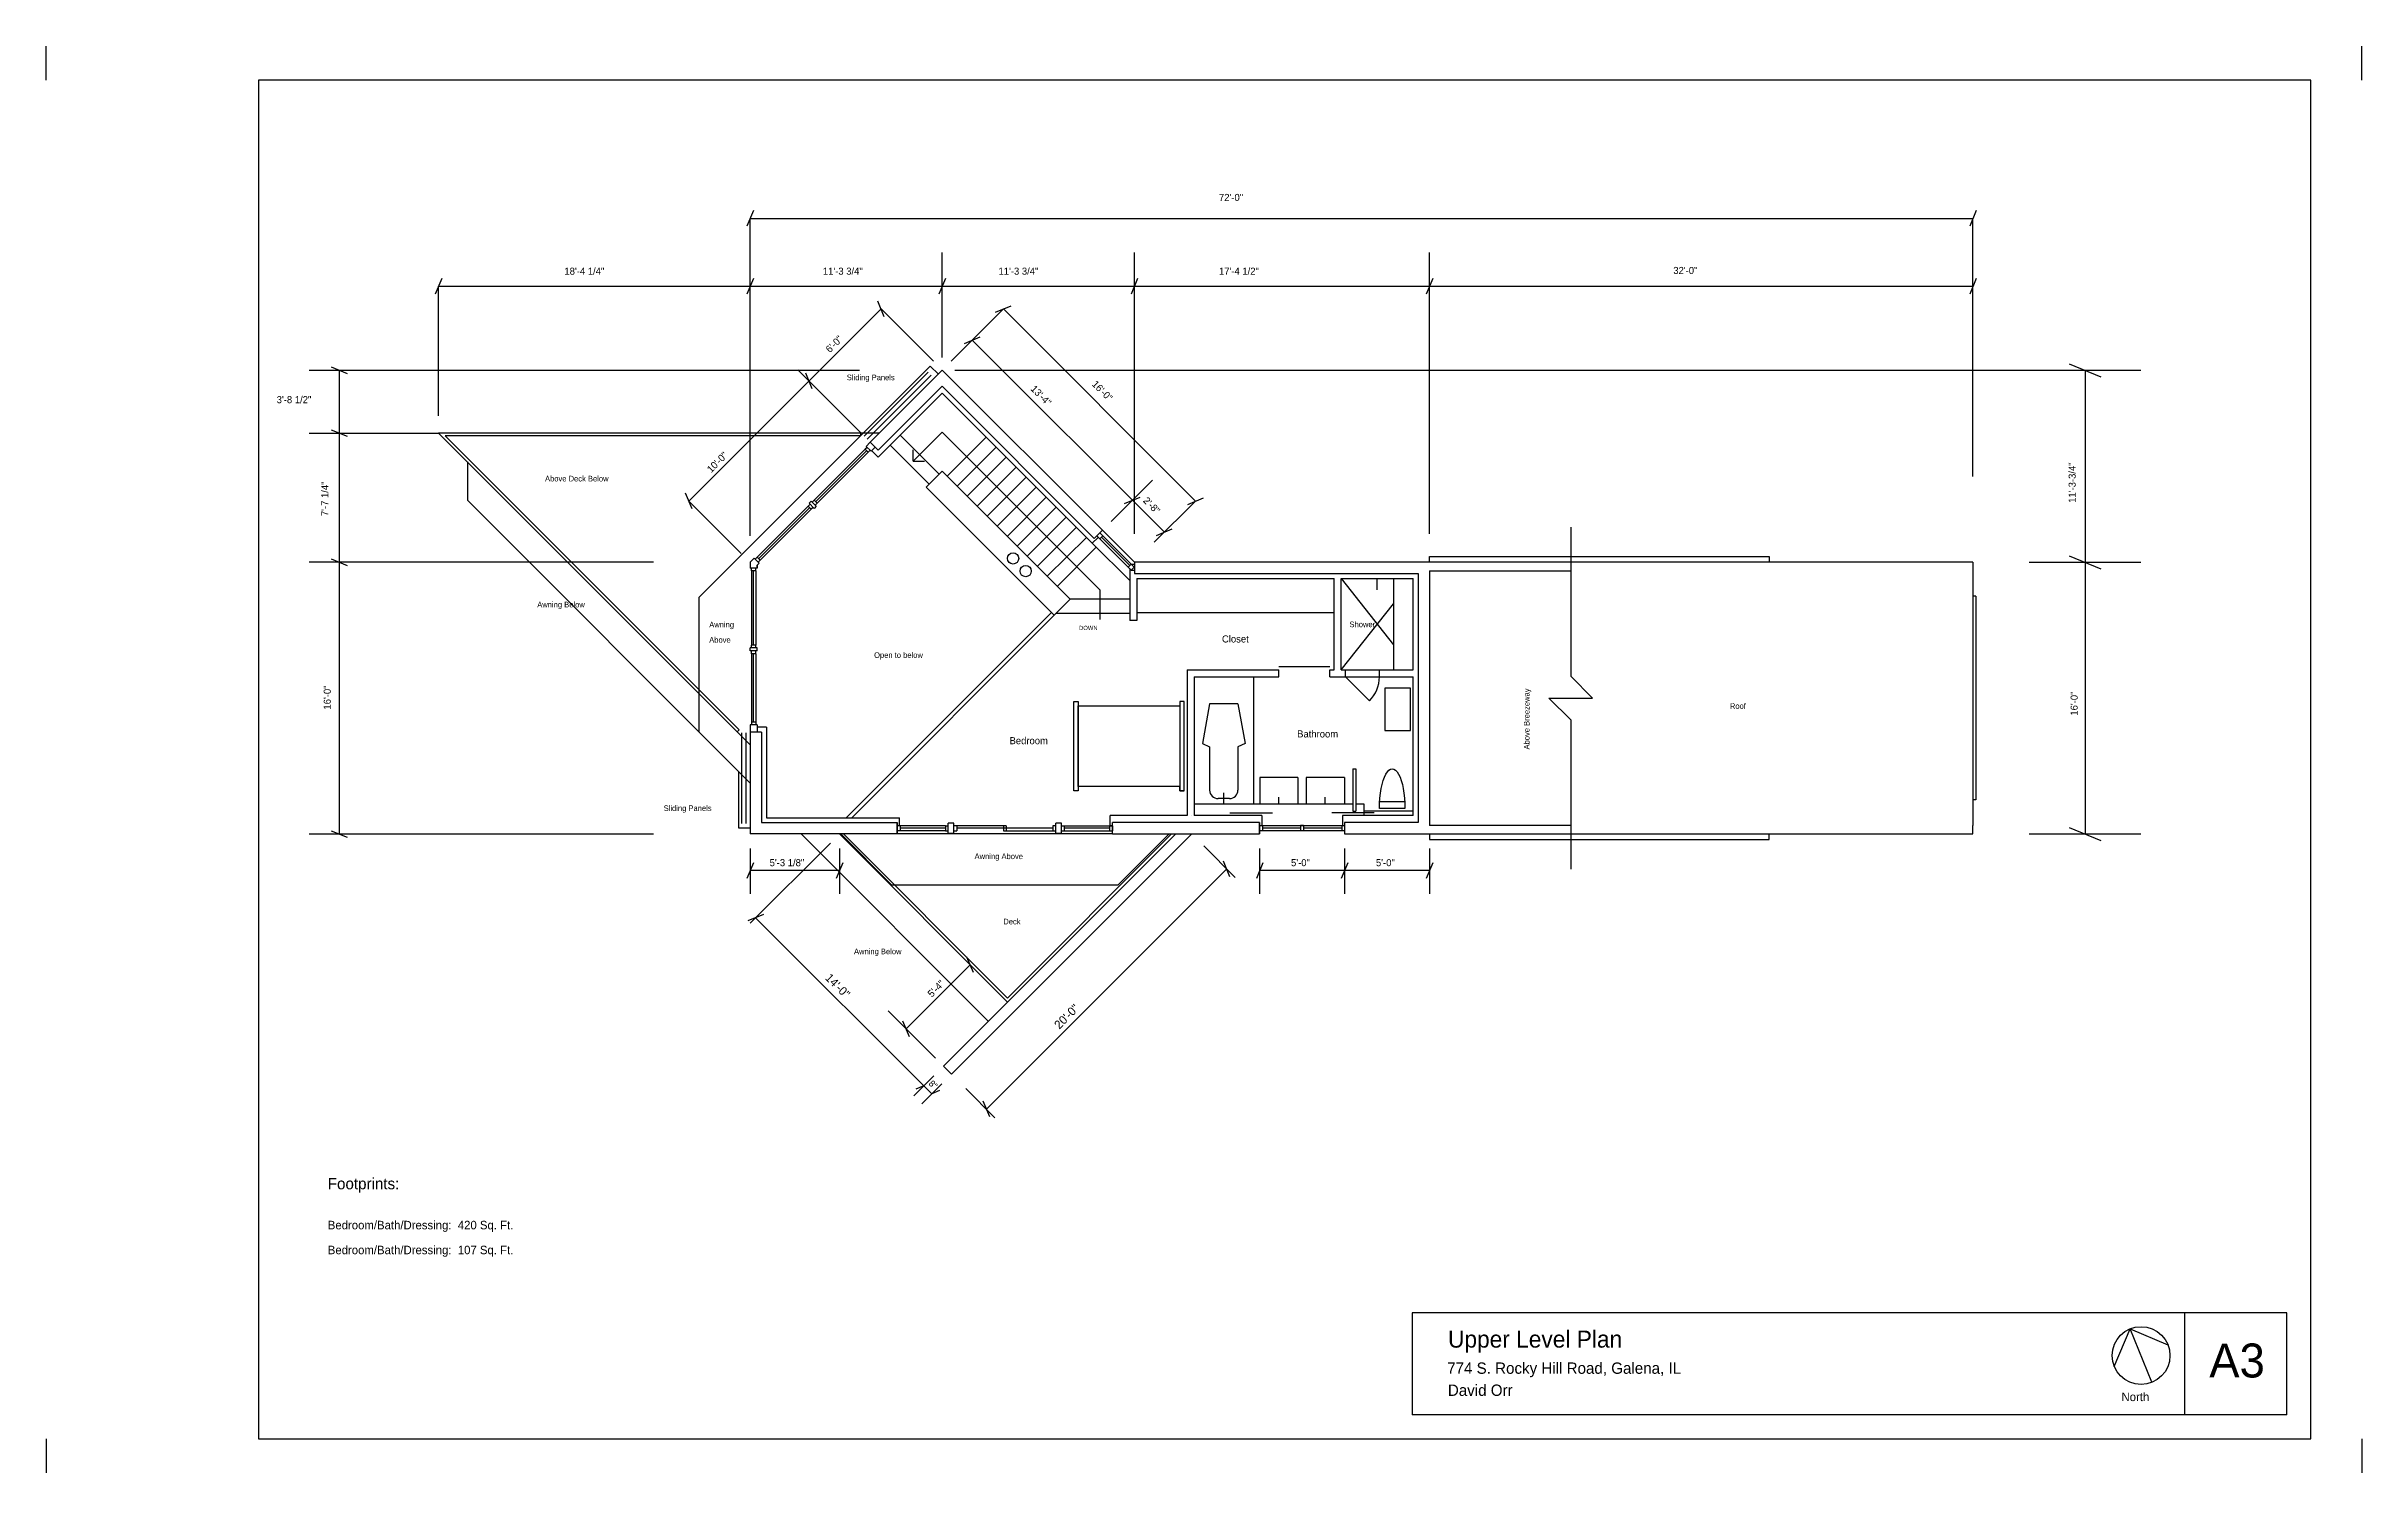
# Model space of a CAD drawing. Header units: inches. Extents: x -9330 to -3694, y -1744 to 4421.
# Drawn here: x -5673 to -4037, y 814 to 1822 of the extents above; entities that cross this region are included whole.
import ezdxf

# ---------------------------------------------------------------- set-up
doc = ezdxf.new("R2010")
doc.units = ezdxf.units.IN
doc.header["$LTSCALE"] = 64
doc.header["$MEASUREMENT"] = 0
doc.linetypes.add('ACAD_ISO02W100', pattern=[15, 12, -3])
doc.layers.get('0').update_dxf_attribs({"color": 253})
for name, color, linetype in [('A-Elev-South', 7, 'Continuous'), ('A-fixtures', 140, 'Continuous'), ('A-furniture', 33, 'Continuous'), ('A-glazing', 252, 'Continuous'), ('A-millwork', 252, 'Continuous'), ('A-roof', 253, 'Continuous'), ('A-soffit', 251, 'ACAD_ISO02W100'), ('A-stairs', 252, 'Continuous'), ('A-text', 254, 'Continuous'), ('A-walls', 7, 'Continuous'), ('border', 7, 'Continuous'), ('construction', 172, 'Continuous'), ('dimensions', 252, 'Continuous')]:
    doc.layers.add(name, color=color, linetype=linetype)

msp = doc.modelspace()

# ---------------------------------------------------------------- linework, layer by layer
for p, q in [((-4089.6, 926.7), (-4707.4, 926.7)), ((-4707.4, 926.7), (-4707.4, 854.7)), ((-4161.6, 854.7), (-4161.6, 926.7)), ((-4089.6, 854.7), (-4089.6, 926.7)), ((-4089.6, 854.7), (-4707.4, 854.7))]:
    msp.add_line(p, q)
at = {"layer": 'A-Elev-South', "color": 251}
for p in [(-4955.3, 1270.8), (-4953.3, 1270.8)]:
    msp.add_line(p, (-4919.3, 1270.8), dxfattribs=at)
at = {"layer": 'A-fixtures'}
for p, q in [((-4757.7, 1445.6), (-4720.8, 1398.8)), ((-4732.3, 1437.6), (-4732.3, 1445.6)), ((-4757.7, 1381.1), (-4720.8, 1427.8)), ((-4819.6, 1376.1), (-4819.6, 1286.1)), ((-4754.7, 1381.1), (-4730.7, 1381.1)), ((-4754.7, 1376.1), (-4730.7, 1376.1)), ((-4754.7, 1376.1), (-4737.7, 1359.1)), ((-4850.6, 1357.1), (-4855.6, 1329.1)), ((-4830.6, 1357.1), (-4850.6, 1357.1)), ((-4830.6, 1357.1), (-4825.6, 1329.1)), ((-4855.6, 1329.1), (-4850.6, 1326.6)), ((-4850.6, 1326.6), (-4850.6, 1296.1)), ((-4825.6, 1329.1), (-4830.6, 1326.6)), ((-4830.6, 1326.6), (-4830.6, 1296.1)), ((-4840.6, 1286.1), (-4840.6, 1294.1)), ((-4815.2, 1305.1), (-4815.2, 1286.1)), ((-4788.2, 1305.1), (-4815.2, 1305.1)), ((-4788.2, 1305.1), (-4788.2, 1286.1)), ((-4755.4, 1305.1), (-4782.4, 1305.1)), ((-4782.4, 1305.1), (-4782.4, 1286.1)), ((-4755.4, 1305.1), (-4755.4, 1286.1)), ((-4836.6, 1290.1), (-4844.6, 1290.1)), ((-4801.7, 1286.1), (-4801.7, 1291.1)), ((-4768.9, 1286.1), (-4768.9, 1291.1)), ((-4712.6, 1283.1), (-4730.6, 1283.1)), ((-4730.4, 1288.1), (-4712.7, 1288.1))]:
    msp.add_line(p, q, dxfattribs=at)
for centre, radius, start, end in [((-4754.7, 1376.1), 24, 315, 0), ((-4844.6, 1296.1), 6, 180, 270), ((-4836.6, 1296.1), 6, 270, 0)]:
    msp.add_arc(centre, radius, start, end, dxfattribs=at)
at = {"layer": 'A-fixtures', "extrusion": (0, 0, -1)}
msp.add_ellipse((-4721.6, 1283.1), major_axis=(0, -28), ratio=0.321429, start_param=1.570796, end_param=4.712389, dxfattribs=at)
at = {"layer": 'A-furniture'}
for points in [[(-4868.6, 1295.6), (-4868.6, 1358.6), (-4871.6, 1358.6), (-4871.6, 1295.6), (-4868.6, 1295.6), (-4871.6, 1295.6), (-4871.6, 1298.6), (-4943.6, 1298.6), (-4943.6, 1295.6), (-4943.6, 1295.6), (-4946.6, 1295.6), (-4946.6, 1358.6), (-4943.6, 1358.6), (-4943.6, 1355.6), (-4943.6, 1298.6), (-4943.6, 1355.6), (-4871.6, 1355.6)], [(-4726.8, 1368.1), (-4726.8, 1338.1), (-4708.8, 1338.1), (-4708.8, 1368.1), (-4726.8, 1368.1)]]:
    msp.add_lwpolyline(points, dxfattribs=at)
at = {"layer": 'A-glazing', "color": 7}
for p, q in [((-5092.6, 1538.3, 0.6), (-5094.1, 1536.9, 0.6)), ((-5129, 1499.9, 0), (-5093, 1535.9, 0)), ((-5091.9, 1534.8, 0), (-5094.1, 1536.9, 0)), ((-5090.5, 1536.2, 0.6), (-5091.9, 1534.8, 0.6)), ((-5132.9, 1498.1, 190.6), (-5134.3, 1496.7, 190.6)), ((-5132.2, 1494.5, 95.3), (-5134.3, 1496.7, 95.3)), ((-5130.8, 1495.9, 190.6), (-5132.2, 1494.5, 190.6)), ((-5130, 1500.9, 0), (-5131.5, 1499.5, 0)), ((-5127.9, 1498.8, 0), (-5130, 1500.9, 0)), ((-5127.9, 1498.8, 0), (-5129.3, 1497.4, 0))]:
    msp.add_line(p, q, dxfattribs=at)
at = {"layer": 'A-glazing'}
for p, q in [((-5130, 1500.9, 380.4), (-5094.1, 1536.9, 0.6)), ((-5127.9, 1498.8, 380.4), (-5091.9, 1534.8, 0.6)), ((-4928.2, 1477.9), (-4903.9, 1453.7)), ((-4928.2, 1473.7), (-4926.1, 1475.8)), ((-4927.1, 1474.8), (-4907.1, 1454.7)), ((-4926.4, 1479.7), (-4903.8, 1457.1)), ((-4933.5, 1470.5), (-4907.1, 1444.1)), ((-4908.2, 1453.7), (-4906, 1455.8)), ((-4906.1, 1451.5), (-4903.8, 1453.8)), ((-4906.1, 1451.5), (-4903.8, 1451.5)), ((-4906, 1455.8), (-4903.8, 1455.8)), ((-5069.3, 1270.8), (-5069.3, 1267.3)), ((-5037.3, 1270.8), (-5037.3, 1267.3)), ((-5037.3, 1270.8), (-5035.3, 1270.8)), ((-5037.3, 1267.3), (-5035.3, 1267.3)), ((-5031.3, 1267.3), (-5029.3, 1267.3)), ((-5029.3, 1270.8), (-5029.3, 1267.3)), ((-4996.3, 1270.8), (-4996.3, 1267.3)), ((-4996.3, 1267.3), (-4994.3, 1267.3)), ((-4994.3, 1270.8), (-4994.3, 1267.3)), ((-4994.3, 1267.3), (-4959.3, 1267.3)), ((-4961.3, 1270.8), (-4961.3, 1267.3)), ((-4961.3, 1267.3), (-4959.3, 1267.3)), ((-4955.3, 1267.3), (-4953.3, 1267.3)), ((-4955.3, 1267.3), (-4919.3, 1267.3)), ((-4955.3, 1267.3), (-4919.3, 1267.3)), ((-4953.3, 1270.8), (-4953.3, 1267.3)), ((-4921.3, 1270.8), (-4921.3, 1267.3)), ((-4919.3, 1270.8), (-4919.3, 1267.3)), ((-4815.3, 1271.1), (-4755.3, 1271.1)), ((-4815.3, 1267.6), (-4813.3, 1267.6)), ((-4815.3, 1267.6), (-4813.3, 1267.6)), ((-4815.3, 1267.6), (-4755.3, 1267.6)), ((-4813.3, 1271.1), (-4813.3, 1267.6)), ((-4813.3, 1271.1), (-4813.3, 1267.6)), ((-4786.3, 1271.1), (-4786.3, 1267.6)), ((-4784.3, 1271.1), (-4784.3, 1267.6)), ((-4757.3, 1271.1), (-4757.3, 1267.6))]:
    msp.add_line(p, q, dxfattribs=at)
at = {"layer": 'A-glazing', "color": 253}
msp.add_line((-4930.3, 1475.8), (-4906.1, 1451.5), dxfattribs=at)
at = {"layer": 'A-millwork'}
for p, q in [((-4720.8, 1445.6), (-4720.8, 1381.1)), ((-4902.1, 1421.6), (-4762.7, 1421.6)), ((-4765.7, 1383.1), (-4801.7, 1383.1)), ((-4749.4, 1286.1), (-4861.6, 1286.1)), ((-4741.4, 1286.1), (-4747.4, 1286.1)), ((-4741.4, 1278.1), (-4741.4, 1286.1)), ((-4706.8, 1281.1), (-4741.4, 1281.1)), ((-5069.3, 1270.8), (-5071.3, 1270.8)), ((-5069.3, 1267.3), (-5071.3, 1267.3)), ((-4919.3, 1265.1), (-5071.3, 1265.1)), ((-5037.3, 1270.8), (-5069.3, 1270.8)), ((-5037.3, 1269.1, 0), (-5069.3, 1269.1, 0)), ((-5037.3, 1267.3), (-5069.3, 1267.3)), ((-4996.3, 1270.8), (-5031.3, 1270.8)), ((-4961.3, 1269.1), (-5029.3, 1269.1)), ((-4994.3, 1270.8), (-4996.3, 1270.8)), ((-4994.3, 1270.8), (-4995.3, 1270.8)), ((-4961.3, 1269.1), (-4995.3, 1269.1)), ((-4959.3, 1270.8), (-4961.3, 1270.8)), ((-4921.3, 1269.1), (-4953.3, 1269.1)), ((-4921.3, 1269.1), (-4953.3, 1269.1)), ((-4919.3, 1270.8), (-4921.3, 1270.8)), ((-4786.3, 1269.3), (-4813.3, 1269.3)), ((-4784.3, 1271.1), (-4786.3, 1271.1)), ((-4757.3, 1269.3), (-4784.3, 1269.3))]:
    msp.add_line(p, q, dxfattribs=at)
at = {"layer": 'A-roof'}
for p in [(-5375.1, 1528), (-5175.3, 1301.1)]:
    msp.add_line(p, (-5375.1, 1500.9), dxfattribs=at)
at = {"layer": 'A-roof', "color": 251}
for p, q in [((-4695.3, 1461.1), (-4455.3, 1461.1)), ((-4695.3, 1261.1), (-4455.3, 1261.1))]:
    msp.add_line(p, q, dxfattribs=at)
at = {"layer": 'A-soffit'}
for p, q in [((-5048, 1595.6), (-5211.3, 1432.4)), ((-5042.3, 1589.9), (-5048, 1595.6)), ((-5211.3, 1337.1), (-5211.3, 1432.4)), ((-5183.3, 1309.1), (-5211.3, 1337.1)), ((-5183.3, 1269.1), (-5183.3, 1309.1)), ((-5175.3, 1269.1), (-5183.3, 1269.1)), ((-5075.3, 1229.1), (-4915.3, 1229.1))]:
    msp.add_line(p, q, dxfattribs=at)
at = {"layer": 'A-soffit', "color": 251}
for p, q in [((-4695.3, 1457.1), (-4695.3, 1461.1)), ((-4455.3, 1461.1), (-4455.3, 1457.1)), ((-4695.3, 1265.1), (-4695.3, 1261.1)), ((-4455.3, 1261.1), (-4455.3, 1265.1))]:
    msp.add_line(p, q, dxfattribs=at)
at = {"layer": 'A-soffit', "color": 253}
for p, q in [((-5111.3, 1265.1), (-5075.3, 1229.1)), ((-4879.3, 1265.1), (-4915.3, 1229.1))]:
    msp.add_line(p, q, dxfattribs=at)
at = {"layer": 'A-stairs'}
for p, q in [((-5076.3, 1539.8), (-5048.8, 1512.2)), ((-5069.3, 1546.9), (-5041.7, 1519.3)), ((-5052.7, 1535.9), (-5039.6, 1549)), ((-4928.1, 1437.5), (-5039.6, 1549)), ((-5008.4, 1545.5), (-5036, 1517.9)), ((-5001.4, 1538.4), (-5029, 1510.8)), ((-5060.1, 1528.5), (-5060.1, 1536.5)), ((-5060.1, 1528.5), (-5052.7, 1535.9)), ((-5060.1, 1528.5), (-5052.1, 1528.5)), ((-4994.3, 1531.3), (-5021.9, 1503.7)), ((-4987.2, 1524.2), (-5014.8, 1496.7)), ((-4980.2, 1517.2), (-5007.7, 1489.6)), ((-4973.1, 1510.1), (-5000.7, 1482.5)), ((-4966, 1503), (-4993.2, 1475.8)), ((-4959, 1496), (-4986.5, 1468.4)), ((-4951.9, 1488.9), (-4979.5, 1461.3)), ((-4944.8, 1481.8), (-4972.4, 1454.2)), ((-4937.7, 1474.7), (-4965.3, 1447.2)), ((-4930.7, 1467.7), (-4958.2, 1440.1)), ((-4907.1, 1430.9), (-4949.1, 1430.9)), ((-4928.1, 1437.5), (-4928.1, 1416.6)), ((-4962.4, 1421.6, 0), (-5107.4, 1276.6, 0)), ((-4960.4, 1419.6), (-5103.4, 1276.6)), ((-4907.1, 1420.9), (-4959.1, 1420.9))]:
    msp.add_line(p, q, dxfattribs=at)
at = {"layer": 'A-walls'}
for p, q in [((-5094.7, 1546.2, 3), (-5049.5, 1591.4, 3)), ((-5092.6, 1544, 3), (-5047.3, 1589.3, 3)), ((-5039.6, 1592.8), (-5090.5, 1541.9)), ((-5039.6, 1592.8), (-4926.4, 1479.7)), ((-5039.6, 1581.5), (-5084.8, 1536.3)), ((-5039.6, 1576.6), (-5084.8, 1531.3)), ((-5039.6, 1581.5), (-4932.1, 1474)), ((-5039.6, 1576.6), (-4933.5, 1470.5)), ((-5039.6, 1576.6), (-4933.5, 1470.5)), ((-5093.4, 1539, 0), (-5090.5, 1541.9)), ((-5089.8, 1535.5), (-5093.4, 1539, 0)), ((-5090.5, 1541.9), (-5084.8, 1536.3)), ((-5089.8, 1535.5, 0), (-5086.9, 1538.4)), ((-5089.4, 1535.9, 0), (-5084.8, 1531.3, 0)), ((-5088.8, 1535.3, 0), (-5084.8, 1531.3, 0)), ((-5039.6, 1521.4), (-5050.9, 1510.1)), ((-4960.4, 1419.6), (-5050.9, 1510.1)), ((-5039.6, 1521.4), (-4949.1, 1430.9)), ((-5133.3, 1495.6, 285.9), (-5169.3, 1459.6, 190.6)), ((-5132.2, 1500.2, 95.3), (-5133.6, 1498.8, 95.3)), ((-5130.1, 1495.2, 95.3), (-5133.6, 1498.8, 95.3)), ((-5128.6, 1496.7, 0), (-5132.2, 1500.2, 0)), ((-5128.6, 1496.7, 95.3), (-5130.1, 1495.2, 95.3)), ((-4929.3, 1474.7), (-4933.5, 1470.5)), ((-4926.4, 1479.7), (-4932.1, 1474)), ((-5172.4, 1459.9), (-5175.3, 1457.1)), ((-5175.3, 1457.1), (-5175.3, 1453)), ((-5168.9, 1456.4, 95.3), (-5172.4, 1459.9, 95.3)), ((-5170.3, 1460.7, 95.3), (-5171.7, 1459.2, 95.3)), ((-5168.2, 1458.5, 95.3), (-5170.3, 1460.7, 95.3)), ((-5168.9, 1456.4, 95.3), (-5170.3, 1455, 95.3)), ((-5168.2, 1458.5, 95.3), (-5169.6, 1457.1, 95.3)), ((-4695.3, 1457.1), (-4903.8, 1457.1)), ((-4903.8, 1457.1), (-4903.8, 1449.1)), ((-4311.3, 1457.1), (-4695.3, 1457.1)), ((-4311.3, 1457.1), (-4311.3, 1271.1)), ((-5170.3, 1453, 95.3), (-5175.3, 1453, 95.3)), ((-5170.3, 1453, 95.3), (-5175.3, 1453, 95.3)), ((-5174.3, 1451, 95.3), (-5174.3, 1453, 95.3)), ((-5174.3, 1451, 95.3), (-5174.3, 1453, 95.3)), ((-5171.3, 1451, 95.3), (-5174.3, 1451, 95.3)), ((-5171.3, 1451, 95.3), (-5174.3, 1451, 95.3)), ((-5172.8, 1398.6, 285.8), (-5172.8, 1451, 189.6)), ((-5171.3, 1451, 95.3), (-5171.3, 1453, 95.3)), ((-5171.3, 1451, 95.3), (-5171.3, 1453, 95.3)), ((-5170.3, 1453, 95.3), (-5170.3, 1455, 95.3)), ((-5170.3, 1455, 0), (-5170.3, 1453, 153.4)), ((-4907.1, 1452.6), (-4907.1, 1415.9)), ((-4903.8, 1449.1), (-4703.3, 1449.1)), ((-4902.1, 1445.6), (-4762.7, 1445.6)), ((-4902.1, 1445.6), (-4902.1, 1415.9)), ((-4762.7, 1381.1), (-4762.7, 1445.6)), ((-4757.7, 1381.1), (-4757.7, 1445.6)), ((-4757.7, 1445.6), (-4706.8, 1445.6)), ((-4706.8, 1381.1), (-4706.8, 1445.6)), ((-4703.3, 1449.1), (-4703.3, 1273.1)), ((-4695.3, 1451.1), (-4595.5, 1451.1)), ((-4695.3, 1451.1), (-4695.3, 1271.1)), ((-4949.1, 1430.9), (-4960.4, 1419.6)), ((-4902.1, 1415.9), (-4907.1, 1415.9)), ((-5170.3, 1396.6, 190.6), (-5175.3, 1396.6, 190.6)), ((-5175.3, 1394.5, 190.6), (-5175.3, 1396.6, 190.6)), ((-5170.3, 1394.5, 190.6), (-5175.3, 1394.5, 190.6)), ((-5171.3, 1398.6, 190.6), (-5174.3, 1398.6, 190.6)), ((-5174.3, 1396.6, 285.8), (-5174.3, 1398.6, 285.8)), ((-5174.3, 1392.5, 285.8), (-5174.3, 1394.5, 285.8)), ((-5171.3, 1392.5, 190.6), (-5174.3, 1392.5, 190.6)), ((-5172.8, 1344.1, 94.5), (-5172.8, 1392.5, 190.6)), ((-5171.3, 1396.6, 285.8), (-5171.3, 1398.6, 285.8)), ((-5171.3, 1392.5, 285.8), (-5171.3, 1394.5, 285.8)), ((-5170.3, 1394.5, 190.6), (-5170.3, 1396.6, 190.6)), ((-4866.6, 1381.1), (-4866.6, 1278.1)), ((-4866.6, 1381.1), (-4801.7, 1381.1)), ((-4861.6, 1376.1), (-4861.6, 1278.1)), ((-4861.6, 1376.1), (-4801.7, 1376.1)), ((-4801.7, 1376.1), (-4801.7, 1381.1)), ((-4765.7, 1376.1), (-4765.7, 1381.1)), ((-4765.7, 1381.1), (-4762.7, 1381.1)), ((-4765.7, 1376.1), (-4754.7, 1376.1)), ((-4757.7, 1381.1), (-4754.7, 1381.1)), ((-4754.7, 1376.1), (-4754.7, 1381.1)), ((-4730.7, 1376.1), (-4730.7, 1381.1)), ((-4730.7, 1381.1), (-4706.8, 1381.1)), ((-4730.7, 1376.1), (-4706.8, 1376.1)), ((-4706.8, 1278.1), (-4706.8, 1376.1)), ((-5175.3, 1342.1), (-5175.3, 1265.1)), ((-5170.3, 1342.1), (-5175.3, 1342.1)), ((-5174.3, 1344.1), (-5174.3, 1342.1)), ((-5171.3, 1344.1, 0), (-5174.3, 1344.1, 0)), ((-5171.3, 1344.1), (-5171.3, 1342.1)), ((-5170.3, 1342.1, 0), (-5170.3, 1340.6, 0)), ((-5183.1, 1338.7), (-5184.5, 1337.3)), ((-5181.3, 1336.6, 3), (-5181.3, 1272.6, 3)), ((-5178.3, 1336.6, 3), (-5178.3, 1272.6, 3)), ((-5167.3, 1337.1), (-5175.3, 1337.1)), ((-5170.3, 1340.6, 0), (-5170.3, 1337.1)), ((-5163.8, 1340.6), (-5170.3, 1340.6)), ((-5167.3, 1337.1), (-5167.3, 1273.1)), ((-5163.8, 1340.6, 0), (-5163.8, 1276.6)), ((-4749.4, 1311.1), (-4749.4, 1281.1)), ((-4749.4, 1311.1), (-4747.4, 1311.1)), ((-4747.4, 1311.1), (-4747.4, 1281.1)), ((-5069.8, 1270.8, 0), (-5069.8, 1276.6, 0)), ((-4866.6, 1278.1), (-4920.8, 1278.1)), ((-4920.8, 1270.8), (-4920.8, 1278.1)), ((-4863.4, 1278.1), (-4863.4, 1278.1)), ((-4813.8, 1278.1), (-4861.6, 1278.1)), ((-4836.3, 1280.1), (-4806.3, 1280.1)), ((-4813.8, 1278.1), (-4813.8, 1271.1)), ((-4734.3, 1280.1), (-4764.3, 1280.1)), ((-4706.8, 1278.1), (-4756.8, 1278.1)), ((-4756.8, 1278.1), (-4756.8, 1271.1)), ((-4749.4, 1281.1), (-4747.4, 1281.1)), ((-4734.6, 1278.1), (-4744.4, 1278.1)), ((-5071.3, 1265.1), (-5175.3, 1265.1)), ((-5071.3, 1273.1, 0), (-5071.3, 1265.1, 0)), ((-5071.3, 1265.1), (-5071.3, 1273.1)), ((-5031.3, 1272.8), (-5035.3, 1272.8)), ((-5035.3, 1265.3), (-5035.3, 1272.8)), ((-5031.3, 1265.3), (-5035.3, 1265.3)), ((-5031.3, 1265.3), (-5031.3, 1272.8)), ((-4959.3, 1265.3), (-4959.3, 1272.8)), ((-4955.3, 1272.8), (-4959.3, 1272.8)), ((-4955.3, 1265.3), (-4959.3, 1265.3)), ((-4955.3, 1265.3), (-4955.3, 1272.8)), ((-4919.3, 1265.1), (-4919.3, 1273.1)), ((-4815.3, 1273.1), (-4919.3, 1273.1)), ((-4919.3, 1265.1), (-4815.3, 1265.1)), ((-4815.3, 1273.1), (-4815.3, 1265.1)), ((-4815.3, 1265.6), (-4815.3, 1273.1)), ((-4703.3, 1273.1), (-4755.3, 1273.1)), ((-4755.3, 1273.1), (-4755.3, 1265.1)), ((-4755.3, 1265.1), (-4695.3, 1265.1)), ((-4595.5, 1271.1), (-4695.3, 1271.1)), ((-4695.3, 1265.1), (-4311.3, 1265.1)), ((-4311.3, 1265.1), (-4311.3, 1271.1))]:
    msp.add_line(p, q, dxfattribs=at)
at = {"layer": 'A-walls', "color": 254}
for p, q in [((-5175.4, 1328.2, 0), (-5395.5, 1548.4, 0)), ((-5183.1, 1338.7, 0), (-5390.7, 1546.4, 0))]:
    msp.add_line(p, q, dxfattribs=at)
at = {"layer": 'A-walls', "color": 253}
for p, q in [((-5084.2, 1548.4, 0), (-5395.5, 1548.4, 0)), ((-5097.1, 1546.4, 0), (-5390.7, 1546.4, 0)), ((-5097.1, 1546.4), (-5097.1, 1548.4)), ((-5170.3, 1460.7, 95.3), (-5134.3, 1496.7, 190.6)), ((-5168.2, 1458.5, 95.3), (-5132.2, 1494.5, 190.6)), ((-4595.5, 1482), (-4595.5, 1376.5)), ((-5174.3, 1451, 94.4), (-5174.3, 1398.6, 190.6)), ((-5171.3, 1451, 94.4), (-5171.3, 1398.6, 190.6)), ((-5174.3, 1392.5, 190.6), (-5174.3, 1344.1, 95.3)), ((-5171.3, 1392.5, 190.6), (-5171.3, 1344.1, 95.3)), ((-4580.1, 1361.1), (-4595.5, 1376.5)), ((-4610.9, 1361.1), (-4580.1, 1361.1)), ((-4595.5, 1345.7), (-4610.9, 1361.1)), ((-4595.5, 1345.7), (-4595.5, 1240.2)), ((-4993.4, 1146.3), (-5112.2, 1265.1)), ((-4993.4, 1149.1), (-5109.4, 1265.1)), ((-5038.7, 1101), (-4874.6, 1265.1)), ((-4863.3, 1265.1), (-5033, 1095.4)), ((-4993.4, 1149.1), (-4877.5, 1265.1)), ((-5038.7, 1101), (-5033, 1095.4))]:
    msp.add_line(p, q, dxfattribs=at)
at = {"layer": 'A-walls', "color": 251}
for p, q in [((-4309.3, 1433.1), (-4311.3, 1433.1)), ((-4309.3, 1433.1), (-4309.3, 1289.1)), ((-4309.3, 1289.1), (-4311.3, 1289.1))]:
    msp.add_line(p, q, dxfattribs=at)
at = {"layer": 'A-walls', "color": 7}
for p, q in [((-5163.8, 1276.6, 0), (-5069.8, 1276.6, 0)), ((-5167.3, 1273.1, 0), (-5071.3, 1273.1, 0))]:
    msp.add_line(p, q, dxfattribs=at)
at = {"layer": 'A-walls', "color": 252}
msp.add_line((-5139.3, 1265.1), (-5007, 1132.7), dxfattribs=at)
at = {"layer": 'A-walls'}
for centre in [(-4989.5, 1459.8), (-4980.6, 1450.9)]:
    msp.add_circle(centre, 4, dxfattribs=at)
at = {"layer": 'border'}
for p, q in [((-4211.4, 888.8), (-4200.2, 915.3)), ((-4211.4, 888.8), (-4200.2, 915.3)), ((-4184.9, 877.6), (-4200.2, 915.3)), ((-4200.2, 915.3), (-4173.7, 904.1)), ((-4184.9, 877.6), (-4200.2, 915.3)), ((-4200.2, 915.3), (-4173.7, 904.1))]:
    msp.add_line(p, q, dxfattribs=at)
msp.add_lwpolyline([(-5522.6, 1797.7), (-5522.6, 837.7), (-4072.6, 837.7), (-4072.6, 1797.7), (-5522.6, 1797.7)], close=True, dxfattribs=at)
at = {"layer": 'construction'}
for p, q in [((-5672.6, 1797.7), (-5672.6, 1821.7)), ((-4036.6, 1797.7), (-4036.6, 1821.7)), ((-5672.6, 837.7), (-5672.6, 813.7)), ((-4036.6, 837.7), (-4036.6, 813.7))]:
    msp.add_line(p, q, dxfattribs=at)
at = {"layer": 'dimensions'}
for p, q in [((-5173, 1705.6), (-5177.6, 1694.6)), ((-4309, 1705.6, -10845.7), (-4313.6, 1694.6, -10845.7)), ((-5175.3, 1700.1, -10845.7), (-4311.3, 1700.1, -10845.7)), ((-5175.3, 1475.7), (-5175.3, 1700.1)), ((-4311.3, 1517.7, -10845.7), (-4311.3, 1700.1, -10845.7)), ((-5039.6, 1601.7), (-5039.6, 1676.1)), ((-4903.8, 1477.1), (-4903.8, 1676.1)), ((-4695.3, 1477.1, -10845.7), (-4695.3, 1676.1, -10845.7)), ((-5393.2, 1657.6, -5422.8), (-5397.8, 1646.6, -5422.8)), ((-5173, 1657.6), (-5177.6, 1646.6)), ((-5037.3, 1657.6), (-5041.9, 1646.6)), ((-4901.5, 1657.6), (-4906.1, 1646.6)), ((-4693, 1657.6, -10845.7), (-4697.6, 1646.6, -10845.7)), ((-4309, 1657.6, -10845.7), (-4313.6, 1646.6, -10845.7)), ((-5395.5, 1652.1, 0), (-4311.3, 1652.1, -10845.7)), ((-5395.5, 1560.5, 0), (-5395.5, 1652.1, 0)), ((-5082.8, 1636.1), (-5218.6, 1500.3)), ((-5080.5, 1630.5), (-5085.1, 1641.6)), ((-5045.8, 1599.1), (-5082.8, 1636.1)), ((-5033.3, 1599.1), (-4996.3, 1636.1)), ((-5001.9, 1633.8), (-4990.8, 1638.4)), ((-4860.5, 1500.3), (-4996.3, 1636.1)), ((-5023.9, 1611.7), (-5012.8, 1616.3)), ((-4882.6, 1478.3), (-5018.3, 1614)), ((-5486.9, 1592.8, -10845.7), (-5098, 1592.8, -10845.7)), ((-5471.2, 1595.1, -10845.7), (-5460.1, 1590.5, -10845.7)), ((-5465.7, 1592.8, -10845.7), (-5465.7, 1265.1, -10845.7)), ((-5096.9, 1548.4), (-5141.6, 1593)), ((-5131.4, 1579.6), (-5136, 1590.7)), ((-5030.7, 1592.8, -10845.7), (-4192.7, 1592.8, -10845.7)), ((-4243.2, 1597.4, -10845.7), (-4221, 1588.2, -10845.7)), ((-4232.1, 1592.8, -10845.7), (-4232.1, 1265.1, -10845.7)), ((-5486.9, 1548.4, -10845.7), (-5395.5, 1548.4, -10845.7)), ((-5471.2, 1550.7, -10845.7), (-5460.1, 1546.1, -10845.7)), ((-5216.3, 1494.8), (-5220.9, 1505.9)), ((-4920.2, 1485.9), (-4891.1, 1515.1)), ((-5181.6, 1463.3), (-5218.6, 1500.3)), ((-4910.8, 1498.6), (-4899.7, 1503.2)), ((-4889.7, 1471.2), (-4860.5, 1500.3)), ((-4866.1, 1498), (-4855, 1502.6)), ((-4888.1, 1476), (-4877, 1480.6)), ((-5243.5, 1457.1, -10845.7), (-5486.9, 1457.1, -10845.7)), ((-5471.2, 1459.4, -10845.7), (-5460.1, 1454.8, -10845.7)), ((-4271.5, 1457.1, -10845.7), (-4192.7, 1457.1, -10845.7)), ((-4243.2, 1461.7, -10845.7), (-4221, 1452.5, -10845.7)), ((-5486.9, 1265.1, -21691.4), (-5243.5, 1265.1, -21691.4)), ((-5471.2, 1267.4, -10845.7), (-5460.1, 1262.8, -10845.7)), ((-4271.5, 1265.1, -10845.7), (-4192.7, 1265.1, -10845.7)), ((-4243.2, 1269.7, -10845.7), (-4221, 1260.5, -10845.7)), ((-5173, 1244.8, 8245.8), (-5177.6, 1233.7, 8245.8)), ((-5175.3, 1202), (-5118.6, 1258.7)), ((-5175.3, 1254.9, 0), (-5175.3, 1222.7, 0)), ((-5109.9, 1244.8), (-5114.5, 1233.7)), ((-5112.2, 1254.9), (-5112.2, 1222.7)), ((-5112.2, 1254.9, -4537.9), (-5112.2, 1229.7, -4537.9)), ((-4854.8, 1256.6), (-4832.6, 1234.3)), ((-4836.3, 1234.8), (-4840.9, 1245.9)), ((-4813, 1244.8, 8245.8), (-4817.6, 1233.7, 8245.8)), ((-4815.3, 1254.9, 0), (-4815.3, 1222.7, 0)), ((-4753, 1244.8, 8245.8), (-4757.6, 1233.7, 8245.8)), ((-4755.3, 1254.9, 0), (-4755.3, 1222.7, 0)), ((-4693, 1244.8, 0.3), (-4697.6, 1233.7, 0.3)), ((-4695.3, 1254.9, -8245.5), (-4695.3, 1222.7, -8245.5)), ((-5112.2, 1239.3, 0.1), (-5175.3, 1239.3, 0)), ((-5008.3, 1070.6), (-4838.6, 1240.3)), ((-4695.3, 1239.3, 0.3), (-4815.3, 1239.3, 0.2)), ((-5165.9, 1208.2), (-5176.9, 1203.6)), ((-5171.4, 1205.9), (-5047, 1081.4)), ((-5065, 1127.3, 4122.9), (-5019.8, 1172.6, 4122.9)), ((-5044.3, 1106.7), (-5077.7, 1140.1)), ((-5073.5, 1135.8), (-5044.3, 1106.7)), ((-5062.7, 1121.8, 4122.9), (-5067.3, 1132.9, 4122.9)), ((-5059.7, 1080), (-5045.6, 1094.2)), ((-5052.6, 1087.1), (-5058.2, 1084.8)), ((-5054, 1074.4), (-5039.9, 1088.5)), ((-5041.4, 1083.7), (-5047, 1081.4)), ((-5022.9, 1085.3), (-5002.3, 1064.6)), ((-5006, 1065.1), (-5010.6, 1076.2))]:
    msp.add_line(p, q, dxfattribs=at)
at = {"layer": 'dimensions', "color": 253}
msp.add_line((-5017.5, 1167.1, -784.2), (-5022.1, 1178.1, -784.2), dxfattribs=at)
at = {"layer": 'dimensions'}
msp.add_circle((-4192.5, 896.5), 20.4, dxfattribs=at)

# ---------------------------------------------------------------- texts
at = {"layer": 'A-text', "color": 7}
for s, height, p in [('Sliding Panels', 4, (-5107, 1585.7, 74.5)), ('Shower', 4, (-4751.8, 1411.2)), ('Open to below', 4, (-5087.7, 1389.5)), ('Closet', 5, (-4841.9, 1400.4)), ('Roof', 4, (-4483, 1353.5)), ('Bedroom', 5, (-4992, 1328.5)), ('Bathroom', 5, (-4788.8, 1333.3)), ('Sliding Panels', 4, (-5236.4, 1281.3, 0)), ('Deck', 4, (-4996.4, 1201.2)), ('Awning Below', 4, (-5101.9, 1180.1, 0))]:
    msp.add_text(s, height=height, dxfattribs=at).set_placement(p)
at = {"layer": 'A-text', "color": 253}
for s, p in [('Above Deck Below', (-5320.2, 1514.2)), ('Awning Below', (-5325.7, 1425.2, 0)), ('Awning', (-5204.2, 1411, 0)), ('Above', (-5204.2, 1400.2, 0)), ('Awning Above', (-5016.7, 1247.3))]:
    msp.add_text(s, height=4, dxfattribs=at).set_placement(p)
at = {"layer": 'A-text'}
msp.add_text('DOWN', height=3, dxfattribs=at).set_placement((-4942.9, 1409.2))
at = {"layer": 'A-text', "color": 7}
msp.add_text('Above Breezeway', height=4, rotation=90, dxfattribs=at).set_placement((-4624.6, 1324.8))
at = {"layer": 'construction', "color": 7}
for s, height, p in [('Footprints:', 8, (-5473.7, 1014, -15993.3)), ('Upper Level Plan', 12, (-4682.2, 902.1, -15993.3)), ('A3', 24, (-4144.3, 881, -15993.3)), ('774 S. Rocky Hill Road, Galena, IL', 8, (-4682.8, 883.6, -15993.3)), ('David Orr', 8, (-4682.3, 868, -15993.3)), ('North', 6, (-4206.3, 864.3, -15993.3))]:
    msp.add_text(s, height=height, dxfattribs=at).set_placement(p)
at = {"layer": 'construction', "color": 254}
for s, p in [('Bedroom/Bath/Dressing:  420 Sq. Ft.', (-5473.7, 985.7, -15993.3)), ('Bedroom/Bath/Dressing:  107 Sq. Ft.', (-5473.7, 968.1, -15993.3))]:
    msp.add_text(s, height=6, dxfattribs=at).set_placement(p)
at = {"layer": 'dimensions'}
for s, p in [('72\'-0"', (-4844, 1712.4, -15993.3)), ('18\'-4 1/4"', (-5306.5, 1660.3, -15993.3)), ('11\'-3 3/4"', (-5123.9, 1660.3, -15993.3)), ('11\'-3 3/4"', (-4999.8, 1660.3, -15993.3)), ('17\'-4 1/2"', (-4844, 1660.3, -15993.3)), ('32\'-0"', (-4523, 1660.8, -15993.3)), ('3\'-8 1/2"', (-5509.8, 1569.5, -37684.7)), ('5\'-3 1/8"', (-5161.5, 1242.3, -15993.3)), ('5\'-0"', (-4793.1, 1242.3, -15993.3)), ('5\'-0"', (-4733.1, 1242.3, -24238.9))]:
    msp.add_text(s, height=5, dxfattribs=at).set_placement(p)
for s, height, rotation, p in [('6\'-0"', 5, 45, (-5118.9, 1604.8, -15993.3)), ('13\'-4"', 5, 315, (-4977.5, 1579.2, -15993.3)), ('16\'-0"', 5, 315, (-4934.2, 1582.5, -15993.3)), ('10\'-0"', 5, 45, (-5202.8, 1520, -15993.3)), ('11\'-3-3/4"', 5, 90, (-4238.7, 1499.1, -15993.3)), ('7\'-7 1/4"', 5, 90, (-5473.3, 1489.7, -26839)), ('2\'-8"', 5, 315, (-4898, 1500.2, -15993.3)), ('16\'-0"', 5, 90, (-5471.6, 1353, -15993.3)), ('16\'-0"', 5, 90, (-4237.3, 1348.7, -26839)), ('14\'-0"', 6, 315, (-5122.7, 1162.9, -5147.6)), ('5\'-4"', 5, 45, (-5046.9, 1149.3, 3098.3)), ('20\'-0"', 6, 45, (-4956.8, 1126.8, -1024.6)), ('8"', 4.5, 315, (-5049.5, 1088.3, -5147.6))]:
    msp.add_text(s, height=height, rotation=rotation, dxfattribs=at).set_placement(p)

doc.saveas('drawing.dxf')
